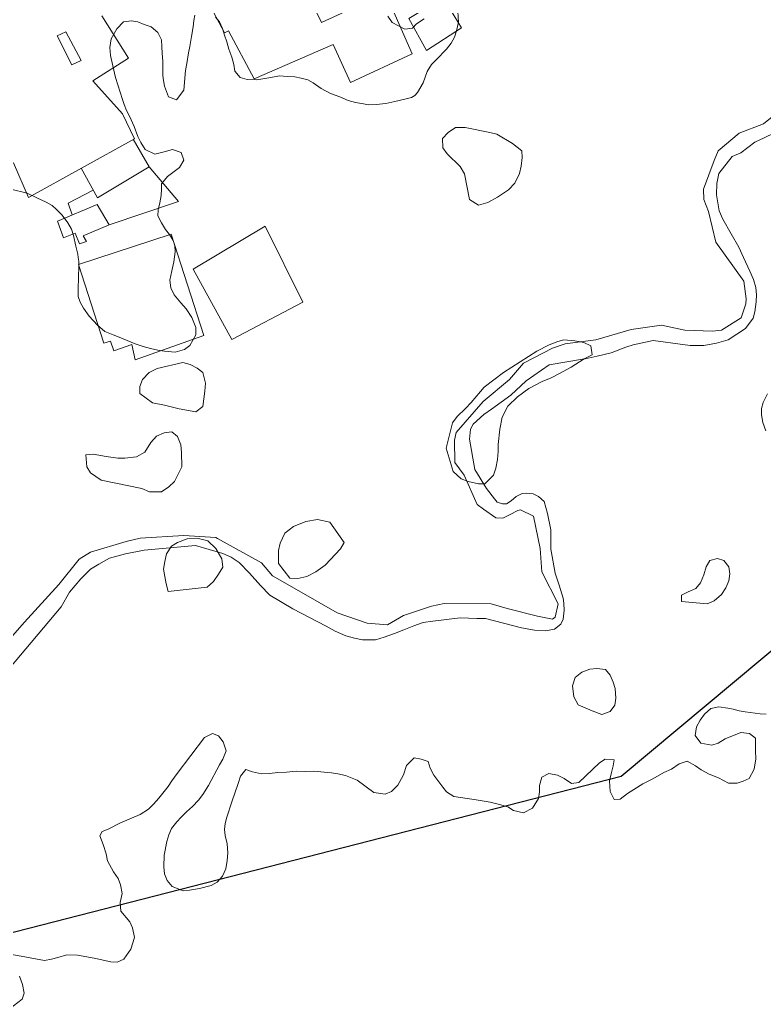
# Model space of a CAD drawing. Header units: metres. Extents: x 4652992 to 4879070, y 2074171 to 2309877.
# Drawn here: x 4654727.7 to 4654785.9, y 2308355 to 2308432.3 of the extents above; entities that cross this region are included whole.
import ezdxf

# ---------------------------------------------------------------- set-up
doc = ezdxf.new("R2010")
doc.units = ezdxf.units.M
doc.header["$MEASUREMENT"] = 0
for name, color, linetype, lineweight in [('Level 2', 6, 'Continuous', 0), ('Level 30', 5, 'Continuous', 0), ('Level 35', 4, 'Continuous', 0), ('Level 40', 1, 'Continuous', 0), ('Level 62', 4, 'Continuous', 0)]:
    doc.layers.add(name, color=color, linetype=linetype, lineweight=lineweight)
doc.layers.add('Limite', color=38, linetype='Continuous', lineweight=0, plot=False)

msp = doc.modelspace()

# ---------------------------------------------------------------- linework, layer by layer
at = {"layer": 'Level 2'}
for points in [[(4654787.437642, 2308425.454567, 1364.446663), (4654785.812214, 2308424.15436, 1364.348743), (4654783.917761, 2308423.417949, 1364), (4654782.276134, 2308422.048036, 1363.978092), (4654781.972597, 2308421.271326, 1363.978092), (4654781.139627, 2308419.05442, 1363.941063), (4654781.156347, 2308418.248042, 1363.941063), (4654781.523419, 2308417.287129, 1363.941063), (4654782.099273, 2308414.910898, 1363.819223), (4654784.293382, 2308411.866011, 1363.666682), (4654784.454739, 2308410.470337, 1363.504502), (4654784.44098, 2308410.088063, 1363.504502), (4654784.086204, 2308409.003163, 1363), (4654782.543372, 2308408.028438, 1362.753597), (4654781.827497, 2308407.946929, 1362.753597), (4654779.66392, 2308408.028198, 1362.343584), (4654777.853167, 2308408.414729, 1362), (4654775.497949, 2308408.093119, 1361.745853), (4654772.727801, 2308407.278034, 1361.439899), (4654770.333371, 2308406.977222, 1361.109426), (4654769.332321, 2308406.635632, 1361), (4654767.090138, 2308405.467961, 1360.837447), (4654765.988852, 2308404.179397, 1360.837447), (4654763.93333, 2308402.456524, 1360.499011), (4654761.822448, 2308400.054085, 1360.246447), (4654761.68309, 2308399.437071, 1360.246447), (4654761.7287, 2308397.698056, 1360.114558), (4654762.442392, 2308396.711471, 1360.114558), (4654763.460995, 2308394.434692, 1360.11), (4654763.945133, 2308394.060453, 1360.11), (4654764.925908, 2308393.37452, 1360.11), (4654765.455656, 2308393.368506, 1360.11), (4654765.976529, 2308393.61191, 1360.11), (4654766.625317, 2308393.952891, 1360.11), (4654766.850196, 2308394.016626, 1360.11), (4654767.850402, 2308393.524694, 1360), (4654768.367518, 2308391.001415, 1359.895379), (4654768.507801, 2308389.180452, 1359.80371), (4654769.784337, 2308386.669765, 1359.71482), (4654769.557618, 2308385.64045, 1359.71482), (4654769.333811, 2308385.482504, 1359.71482), (4654768.159886, 2308385.709695, 1359.601908), (4654765.813762, 2308386.315067, 1359.31003), (4654764.55998, 2308386.665061, 1359), (4654760.88319, 2308386.698865, 1358.841937), (4654759.890953, 2308386.502679, 1358.841937), (4654757.71307, 2308385.752734, 1358.75), (4654756.470879, 2308385.044111, 1358.75), (4654754.867351, 2308385.157383, 1358.762123), (4654752.52396, 2308385.96659, 1358.638262), (4654749.715496, 2308387.585744, 1358), (4654747.468108, 2308388.857158, 1357.461808), (4654746.621357, 2308389.866724, 1357.461808), (4654743.197095, 2308391.76882, 1357.088141), (4654743.057307, 2308391.852797, 1357.088141), (4654740.545668, 2308391.997809, 1357), (4654737.147189, 2308391.809483, 1356.69), (4654736.047915, 2308391.537757, 1356.69), (4654733.256893, 2308390.715228, 1356.676128), (4654732.384127, 2308390.165044, 1356.676128), (4654730.796483, 2308388.168563, 1356.582346), (4654728.112, 2308385.228861, 1356.38303), (4654725.455974, 2308382.241438, 1356.125752)], [(4654786.671669, 2308423.447084, 1364.33), (4654785.865329, 2308423.04072, 1364.28), (4654785.132337, 2308422.708306, 1364.24), (4654784.055931, 2308421.889483, 1364.17), (4654783.362001, 2308421.582411, 1364), (4654782.339459, 2308420.269129, 1363.96), (4654782.163178, 2308419.493922, 1363.95), (4654782.147779, 2308418.595601, 1363.93), (4654782.351216, 2308417.356225, 1363.88), (4654782.644358, 2308416.690444, 1363.83), (4654783.291966, 2308415.564859, 1363.74), (4654783.8922, 2308414.516773, 1363.74), (4654784.266142, 2308413.715734, 1363.68), (4654784.759602, 2308412.651457, 1363.65), (4654785.034467, 2308411.980172, 1363.58), (4654785.207127, 2308411.369876, 1363.53), (4654785.271812, 2308410.786913, 1363.51), (4654785.241266, 2308410.25507, 1363.5), (4654785.150597, 2308409.473723, 1363.44), (4654785.021934, 2308408.976172, 1363.41), (4654784.41003, 2308408.158021, 1363), (4654783.053943, 2308407.274935, 1362.74), (4654782.159828, 2308407.013697, 1362.61), (4654781.149561, 2308406.833186, 1362.52), (4654780.083985, 2308406.835505, 1362.42), (4654777.19824, 2308407.242054, 1362), (4654775.646646, 2308406.886581, 1361.7), (4654775.068766, 2308406.700613, 1361.61), (4654773.928156, 2308406.265414, 1361.54), (4654772.841655, 2308405.994125, 1361.42), (4654771.900166, 2308405.810385, 1361.28), (4654771.693591, 2308405.768134, 1361.17), (4654769.073802, 2308405.332207, 1361), (4654767.292058, 2308404.089556, 1360.73), (4654766.101902, 2308402.961196, 1360.58), (4654764.582045, 2308401.881181, 1360.44), (4654763.980596, 2308401.456716, 1360.39), (4654763.138901, 2308400.692606, 1360.31), (4654762.941943, 2308400.302159, 1360.19), (4654762.870994, 2308399.53473, 1360.16), (4654763.285323, 2308397.149986, 1360.11), (4654764.17846, 2308395.687395, 1360.11), (4654764.802263, 2308394.877805, 1360.11), (4654765.032643, 2308394.604061, 1360.11), (4654765.434968, 2308394.473852, 1360.11), (4654765.749519, 2308394.48877, 1360.11), (4654766.116977, 2308394.711122, 1360.11), (4654766.513054, 2308395.049812, 1360.11), (4654766.975985, 2308395.272983, 1360.11), (4654767.310255, 2308395.301817, 1360.11), (4654767.839315, 2308395.253654, 1360.11), (4654768.239957, 2308395.063093, 1360.11), (4654768.680276, 2308394.649089, 1360.11), (4654768.952926, 2308393.727476, 1360), (4654769.212395, 2308392.461085, 1359.92), (4654769.202522, 2308390.938051, 1359.87), (4654769.549039, 2308389.067503, 1359.76), (4654769.856367, 2308388.130706, 1359.7), (4654770.175958, 2308387.113819, 1359.72), (4654770.230304, 2308386.723237, 1359.7), (4654770.267093, 2308386.179751, 1359.7), (4654770.165603, 2308385.486908, 1359.71), (4654770.002312, 2308385.090641, 1359.71), (4654769.493689, 2308384.702105, 1359.66), (4654768.793884, 2308384.563208, 1359.63), (4654767.937769, 2308384.624606, 1359.58), (4654766.910912, 2308384.802159, 1359.51), (4654764.102276, 2308385.523251, 1359), (4654763.443836, 2308385.524479, 1358.89), (4654762.127197, 2308385.578872, 1358.87), (4654761.05681, 2308385.452073, 1358.84), (4654760.010231, 2308385.312494, 1358.74), (4654759.250307, 2308385.22731, 1358.9), (4654758.512024, 2308384.965117, 1358.75), (4654757.735504, 2308384.631566, 1358.91), (4654757.01117, 2308384.349635, 1358.82), (4654756.201223, 2308384.073844, 1358.78), (4654755.524986, 2308383.870229, 1358.62), (4654754.502937, 2308383.873685, 1358.78), (4654753.874558, 2308383.999664, 1358.78), (4654753.218284, 2308384.16512, 1358.68), (4654752.363614, 2308384.538147, 1358.61), (4654751.683053, 2308384.915721, 1358.45), (4654749.066026, 2308386.278218, 1358), (4654747.275406, 2308387.358867, 1357.6), (4654746.55589, 2308388.1157, 1357.45), (4654745.694011, 2308389.053088, 1357.23), (4654744.875177, 2308389.887736, 1357.22), (4654744.245358, 2308390.308517, 1357.09), (4654743.602311, 2308390.601635, 1357.03), (4654741.475423, 2308391.223281, 1357), (4654737.461292, 2308390.860438, 1356.69), (4654736.015271, 2308390.564681, 1356.69), (4654734.762837, 2308390.23545, 1356.69), (4654733.921145, 2308389.774555, 1356.61), (4654733.262221, 2308389.368691, 1356.6), (4654732.503493, 2308388.633552, 1356.6), (4654731.637988, 2308387.579006, 1356.57), (4654730.982664, 2308386.436139, 1356.52), (4654725.025172, 2308379.37688, 1356)]]:
    msp.add_polyline3d(points, dxfattribs=at)
at = {"layer": 'Level 30', "color": 1}
for points in [[(4654747.579411, 2308439.576727, 1382.507429), (4654751.307741, 2308432.067202, 1381.487429), (4654756.313812, 2308434.369727, 1381.787429), (4654758.39414, 2308429.598123, 1381.377429), (4654753.581761, 2308427.381337, 1381.337429), (4654752.227606, 2308430.340981, 1381.407429), (4654746.0463, 2308427.645522, 1379.567429), (4654744.035814, 2308431.391523, 1380.537429), (4654743.721741, 2308431.24995, 1380.627429), (4654742.671047, 2308433.254308, 1381.807429)], [(4654734.154413, 2308432.57246, 1380.567429), (4654736.248891, 2308429.263334, 1379.987429), (4654733.441477, 2308427.508903, 1380.087429), (4654735.76522, 2308424.935174, 1380.167429), (4654736.697565, 2308422.985353, 1379.797429), (4654728.426137, 2308418.394107, 1379.805825), (4654727.248798, 2308421.093397, 1380.437429), (4654726.526557, 2308420.793925, 1380.757429), (4654726.734371, 2308420.325116, 1380.747429), (4654719.34944, 2308416.289063, 1380.747429), (4654715.58838, 2308423.772059, 1380.327429), (4654707.695019, 2308418.559282, 1378.007429), (4654709.333053, 2308415.356249, 1375.237429), (4654703.494084, 2308411.867639, 1375.627429), (4654700.342541, 2308417.912665, 1376.017429), (4654699.516558, 2308417.50382, 1376.057429), (4654698.514737, 2308419.620746, 1376.587429), (4654699.255447, 2308420.027363, 1378.387429), (4654698.426188, 2308421.766453, 1378.367429), (4654697.497885, 2308421.256478, 1378.287429), (4654696.918058, 2308422.097719, 1378.007429)], [(4654734.715719, 2308416.253878, 1375.49723), (4654732.700483, 2308415.407477, 1375.76723), (4654732.956681, 2308414.962011, 1375.77723), (4654732.403918, 2308414.775948, 1375.78723), (4654732.061318, 2308415.611908, 1375.80723), (4654731.152159, 2308415.239961, 1375.94723), (4654730.695984, 2308416.556468, 1375.93723), (4654733.795008, 2308417.847036, 1375.88723), (4654734.715719, 2308416.253878, 1375.49723)], [(4654732.33851, 2308413.157028, 1371.64723), (4654739.569885, 2308415.542381, 1371.92723), (4654742.106284, 2308407.618298, 1371.71723), (4654736.759593, 2308405.717838, 1371.69723), (4654736.486663, 2308406.908765, 1371.71723), (4654735.103904, 2308406.413881, 1371.51723), (4654734.841068, 2308407.167764, 1371.52723), (4654734.321738, 2308407.02713, 1371.43723), (4654732.33851, 2308413.157028, 1371.64723)]]:
    msp.add_polyline3d(points, dxfattribs=at)
for points in [[(4654762.22668, 2308431.631296, 1377.494124), (4654759.499102, 2308429.86672, 1377.804124), (4654758.126934, 2308432.374168, 1378.374124), (4654760.808436, 2308434.019171, 1378.164124)], [(4654731.81475, 2308428.746719, 1380.242289), (4654730.657393, 2308431.002135, 1380.232289), (4654731.351287, 2308431.332241, 1380.172289), (4654732.534809, 2308429.080793, 1379.982289)], [(4654746.899473, 2308416.162712, 1372.56723), (4654749.854845, 2308410.234021, 1372.33723), (4654744.310031, 2308407.303674, 1371.53723), (4654741.278609, 2308412.790477, 1371.79723)]]:
    msp.add_3dface(points, dxfattribs=at)
at = {"layer": 'Level 35', "extrusion": (-0.0659246200080044, -0.0554660708304526, 0.9962818172903848), "elevation": -433531.642798, "flags": 128}
msp.add_lwpolyline([(1230333.766209, 5029281.44975), (1230335.850467, 5029286.789016), (1230332.30789, 5029286.789016)], dxfattribs=at)
at = {"layer": 'Level 35'}
msp.add_polyline3d([(4654732.542413, 2308420.678941, 1376.482289), (4654733.809376, 2308418.368422, 1376.582289), (4654737.847234, 2308420.794414, 1376.652289), (4654736.610574, 2308422.937067, 1376.552289)], dxfattribs=at)
at = {"layer": 'Level 40', "color": 3}
for points in [[(4654743.028982, 2308432.480892, 1381.004124), (4654743.338445, 2308432.103892, 1380.804124), (4654743.589168, 2308431.583829, 1380.724124), (4654743.721323, 2308431.067252, 1380.684124), (4654743.90307, 2308430.542096, 1380.504124), (4654744.059726, 2308429.970207, 1380.164124), (4654744.293329, 2308429.350957, 1379.944124), (4654744.449985, 2308428.779067, 1379.864124), (4654744.549079, 2308428.268209, 1379.784124), (4654744.957138, 2308427.772005, 1379.784124), (4654745.504916, 2308427.592128, 1379.904124), (4654746.252241, 2308427.582031, 1380.004124), (4654747.038922, 2308427.701323, 1379.964124), (4654748.060476, 2308427.899162, 1379.964124), (4654748.628227, 2308427.835003, 1379.964124), (4654749.218215, 2308427.801047, 1379.904124), (4654749.730668, 2308427.712404, 1379.764124), (4654750.23456, 2308427.574168, 1379.364124), (4654750.652357, 2308427.331651, 1379.184124), (4654751.292435, 2308426.897461, 1379.044124), (4654752.010049, 2308426.517959, 1378.944124), (4654752.728252, 2308426.240503, 1378.824124), (4654753.380332, 2308425.974485, 1378.664124), (4654753.964025, 2308425.80542, 1378.524124), (4654754.575662, 2308425.699621, 1378.284124), (4654754.969546, 2308425.614463, 1377.964124), (4654755.573801, 2308425.663163, 1377.744124), (4654756.335392, 2308425.735721, 1377.744124), (4654757.025742, 2308425.888702, 1377.344124), (4654757.804453, 2308426.060448, 1377.464124), (4654758.34032, 2308426.206101, 1377.964124), (4654758.603136, 2308426.347912, 1378.404124), (4654758.814096, 2308426.583816, 1378.964124), (4654759.251459, 2308427.342375, 1379.124124), (4654759.557165, 2308428.225855, 1379.144124), (4654759.888459, 2308428.764414, 1379.664124), (4654760.260197, 2308429.142755, 1379.964124), (4654761.067532, 2308429.973515, 1380.344124), (4654761.420474, 2308430.44023, 1380.644124), (4654761.690764, 2308430.921243, 1380.904124), (4654761.859015, 2308431.402882, 1381.024124), (4654761.99253, 2308432.077801, 1381.024124), (4654761.950502, 2308432.919283, 1381.064124)], [(4654727.057886, 2308419.053007, 1378.884124), (4654728.313631, 2308418.733642, 1378.624124), (4654729.086544, 2308418.378624, 1378.504124), (4654729.807012, 2308418.015653, 1378.264124), (4654730.277254, 2308417.781089, 1377.964124), (4654730.614662, 2308417.467354, 1377.744124), (4654731.044958, 2308417.001353, 1377.504124), (4654731.488343, 2308416.413915, 1377.224124), (4654731.794365, 2308415.918337, 1376.784124), (4654731.932226, 2308415.434822, 1376.504124), (4654732.125883, 2308414.584135, 1376.504124), (4654732.27398, 2308413.962652, 1375.924124), (4654732.316688, 2308413.716918, 1375.484124), (4654732.36166, 2308413.385669, 1374.964124), (4654732.367864, 2308413.027076, 1374.524124), (4654732.299701, 2308411.251269, 1374.504124), (4654732.301874, 2308410.672052, 1374.004124), (4654732.461973, 2308410.21874, 1373.584124), (4654732.721256, 2308409.748271, 1373.324124), (4654733.158934, 2308409.127771, 1373.144124), (4654733.805805, 2308408.437035, 1373.064124), (4654734.401409, 2308407.94244, 1373.004124), (4654735.036959, 2308407.679281, 1372.804124), (4654735.515761, 2308407.494311, 1372.724124), (4654736.753798, 2308406.973712, 1372.704124), (4654737.381377, 2308406.763007, 1372.704124), (4654737.948539, 2308406.596801, 1372.744124), (4654738.521407, 2308406.463658, 1372.784124), (4654739.053244, 2308406.388687, 1372.824124), (4654739.877515, 2308406.33123, 1372.944124), (4654740.609487, 2308406.528086, 1373.124124), (4654741.022257, 2308406.848255, 1373.164124), (4654741.506948, 2308407.68375, 1373.304124), (4654741.482538, 2308408.232764, 1373.424124), (4654741.17543, 2308409.017951, 1373.604124), (4654740.72978, 2308409.690904, 1373.884124), (4654740.318868, 2308410.170577, 1374.344124), (4654739.795682, 2308410.788843, 1374.464124), (4654739.531282, 2308411.328296, 1374.464124), (4654739.465839, 2308411.935482, 1374.584124), (4654739.624444, 2308412.657136, 1374.664124), (4654739.780196, 2308413.362258, 1374.824124), (4654739.881238, 2308414.144943, 1375.184124), (4654739.859092, 2308414.608442, 1375.484124), (4654739.729202, 2308415.039504, 1375.804124), (4654739.450535, 2308415.496301, 1375.884124), (4654739.127394, 2308415.892692, 1375.884124), (4654738.824226, 2308416.404801, 1375.884124), (4654738.529617, 2308416.966504, 1376.084124), (4654738.559916, 2308417.437956, 1376.404124), (4654738.670605, 2308417.980626, 1376.604124), (4654738.784147, 2308418.539827, 1376.924124), (4654738.820153, 2308419.044341, 1377.404124), (4654738.825362, 2308419.469058, 1377.684124), (4654739.280931, 2308420.037195, 1377.744124), (4654740.217069, 2308420.726501, 1377.904124), (4654740.55407, 2308421.298123, 1378.164124), (4654740.336997, 2308421.914513, 1378.484124), (4654739.659827, 2308422.133797, 1378.944124), (4654739.016215, 2308421.955707, 1379.344124), (4654738.287097, 2308421.775382, 1379.344124), (4654737.550099, 2308422.141213, 1379.524124), (4654737.200191, 2308422.678432, 1379.644124), (4654736.960293, 2308423.162573, 1379.844124), (4654736.686246, 2308423.94204, 1380.304124), (4654736.313015, 2308424.738665, 1380.784124), (4654736.08394, 2308425.186884, 1380.684124), (4654735.893633, 2308425.662446, 1380.684124), (4654735.755183, 2308426.043914, 1381.004124), (4654735.232769, 2308427.751631, 1381.244124), (4654735.000933, 2308428.67702, 1381.504124), (4654734.831777, 2308429.472393, 1381.784124), (4654734.788571, 2308430.109782, 1382.064124), (4654734.889024, 2308430.790421, 1381.944124), (4654735.329241, 2308431.56551, 1381.724124), (4654735.84808, 2308432.105678, 1381.684124), (4654736.474572, 2308432.184581, 1381.544124), (4654736.970493, 2308432.098798, 1381.464124), (4654737.465826, 2308431.910968, 1381.404124), (4654737.99422, 2308431.717419, 1381.224124), (4654738.532261, 2308431.283855, 1381.144124), (4654738.804632, 2308430.691949, 1381.044124), (4654738.834749, 2308430.175997, 1381.024124), (4654738.862013, 2308429.643514, 1380.944124), (4654738.910925, 2308429.039187, 1380.744124), (4654738.926776, 2308428.44058, 1380.644124), (4654738.929538, 2308427.963409, 1380.444124), (4654738.950008, 2308427.687472, 1380.024124), (4654739.048513, 2308427.074567, 1379.504124), (4654739.347061, 2308426.239787, 1379.464124), (4654739.97464, 2308426.029081, 1379.324124), (4654740.560779, 2308426.761904, 1379.364124), (4654740.691034, 2308428.305649, 1380.064124), (4654740.785192, 2308428.851179, 1380.344124), (4654740.911325, 2308429.680598, 1380.384124), (4654741.032837, 2308430.187346, 1380.384124), (4654741.166941, 2308430.964312, 1380.544124), (4654741.28166, 2308431.727606, 1380.924124), (4654741.347874, 2308432.20987, 1381.064124), (4654741.422059, 2308432.639681, 1381.384124)], [(4654759.316229, 2308432.35347, 1381.964124), (4654758.718178, 2308431.946177, 1382.264124), (4654758.404592, 2308431.608851, 1382.624124), (4654757.811162, 2308431.524229, 1382.664124), (4654756.829645, 2308432.051529, 1382.624124), (4654756.474031, 2308432.555686, 1382.564124)], [(4654762.870176, 2308418.23354, 1375.72), (4654763.554676, 2308417.804852, 1375.94), (4654764.2957, 2308418.004177, 1376), (4654765.054602, 2308418.40726, 1376), (4654765.898333, 2308419.002519, 1376), (4654766.398099, 2308419.502142, 1376.08), (4654766.754145, 2308420.267954, 1376.12), (4654766.885698, 2308420.831274, 1376.16), (4654766.970497, 2308421.523346, 1376.18), (4654766.953732, 2308422.026136, 1376.16), (4654766.225362, 2308422.600314, 1376.06), (4654764.989685, 2308423.3312, 1375.94), (4654764.446021, 2308423.476962, 1375.86), (4654762.529928, 2308423.860139, 1375.62), (4654761.77331, 2308423.870363, 1375.52), (4654761.187546, 2308423.471804, 1375.48), (4654760.743759, 2308422.996972, 1375.44), (4654760.792856, 2308422.281738, 1375.44), (4654761.122425, 2308421.793786, 1375.46), (4654762.141692, 2308420.807297, 1375.46), (4654762.473574, 2308420.232757, 1375.5), (4654762.870176, 2308418.23354, 1375.72)], [(4654761.585692, 2308396.993323, 1365.700038), (4654762.199812, 2308396.436837, 1365.780038), (4654762.768017, 2308396.217315, 1365.800038), (4654763.566361, 2308396.027245, 1365.860038), (4654764.0684, 2308396.026972, 1365.980038), (4654764.72556, 2308396.72717, 1366.360038), (4654764.921898, 2308397.264658, 1366.560038), (4654765.037607, 2308397.937314, 1366.620038), (4654765.094199, 2308398.568246, 1366.560038), (4654765.102701, 2308399.120915, 1366.560038), (4654765.218235, 2308400.295789, 1366.680038), (4654765.413853, 2308401.231689, 1366.780038), (4654765.855881, 2308402.090325, 1366.800038), (4654766.605783, 2308402.826428, 1366.840038), (4654767.498325, 2308403.485904, 1366.940038), (4654768.524826, 2308404.018301, 1367.140038), (4654769.233144, 2308404.311361, 1367.340038), (4654769.896808, 2308404.64678, 1367.600038), (4654770.796941, 2308405.14909, 1367.860038), (4654771.823986, 2308405.785295, 1367.960038), (4654772.434319, 2308406.112624, 1367.980038), (4654772.331459, 2308406.823093, 1368.220038), (4654771.785853, 2308407.073339, 1368.200038), (4654771.096522, 2308407.192599, 1368.180038), (4654770.230383, 2308407.290498, 1368.080038), (4654769.755641, 2308407.147513, 1368.000038), (4654769.072814, 2308406.901994, 1367.940038), (4654768.122243, 2308406.40841, 1367.800038), (4654765.513501, 2308404.729771, 1367.460038), (4654764.018218, 2308403.585802, 1367.240038), (4654762.996591, 2308402.377203, 1367.000038), (4654762.556737, 2308401.933796, 1366.960038), (4654761.908256, 2308401.284047, 1366.840038), (4654761.546681, 2308400.792463, 1366.740038), (4654761.05113, 2308398.817492, 1366.700038), (4654761.585692, 2308396.993323, 1365.700038)], [(4654738.108162, 2308402.36638, 1368.56), (4654739.059282, 2308402.184608, 1368.52), (4654740.199707, 2308401.901139, 1368.62), (4654741.502303, 2308401.658566, 1368.78), (4654742.040741, 2308402.082549, 1368.92), (4654742.195344, 2308403.279672, 1369.02), (4654742.251867, 2308403.907685, 1369.04), (4654742.030203, 2308404.721722, 1369.04), (4654741.607724, 2308405.070608, 1369.04), (4654741.053664, 2308405.356068, 1369.04), (4654740.476525, 2308405.507619, 1369.02), (4654738.466408, 2308405.045183, 1369), (4654737.858709, 2308404.719369, 1369), (4654737.316814, 2308404.17532, 1369), (4654737.121198, 2308403.64032, 1369), (4654737.112572, 2308403.090209, 1369), (4654738.108162, 2308402.36638, 1368.56)], [(4654786.132404, 2308403.064732, 1372.784124), (4654785.781133, 2308402.397455, 1373.104124), (4654785.650259, 2308401.929108, 1373.284124), (4654785.65106, 2308401.438006, 1373.424124), (4654785.766674, 2308400.825484, 1373.584124), (4654786.013963, 2308400.190207, 1373.784124)], [(4654737.280937, 2308395.666161, 1366.32), (4654737.877126, 2308395.425126, 1366.38), (4654738.823619, 2308395.416531, 1366.48), (4654739.373025, 2308395.804142, 1366.5), (4654739.824894, 2308396.225863, 1366.52), (4654740.400805, 2308397.367342, 1366.64), (4654740.384583, 2308398.473354, 1366.8), (4654740.318178, 2308399.088156, 1366.84), (4654740.067667, 2308399.734807, 1366.92), (4654739.628451, 2308400.086589, 1366.88), (4654739.030548, 2308400.017644, 1366.84), (4654738.417651, 2308399.761679, 1366.78), (4654737.987717, 2308399.267213, 1366.72), (4654737.514513, 2308398.521669, 1366.64), (4654736.864686, 2308398.15143, 1366.52), (4654735.94821, 2308398.03417, 1366.42), (4654735.414942, 2308398.040232, 1366.38), (4654734.505378, 2308398.163102, 1366.36), (4654733.48731, 2308398.356454, 1366.34), (4654732.909029, 2308398.301353, 1366.3), (4654732.970835, 2308397.359832, 1366.4), (4654733.269815, 2308396.894409, 1366.44), (4654734.104376, 2308396.336337, 1366.5), (4654737.280937, 2308395.666161, 1366.32)], [(4654748.834133, 2308388.688117, 1364.120038), (4654749.45097, 2308388.650667, 1364.140038), (4654750.152959, 2308388.806287, 1364.160038), (4654750.856035, 2308389.169521, 1364.200038), (4654751.588038, 2308389.700919, 1364.240038), (4654752.792259, 2308390.964511, 1364.280038), (4654753.086581, 2308391.46773, 1364.340038), (4654751.95615, 2308393.048652, 1364.380038), (4654751.003597, 2308393.248085, 1364.380038), (4654750.077254, 2308393.096647, 1364.380038), (4654749.127226, 2308392.70687, 1364.380038), (4654748.431742, 2308392.186471, 1364.380038), (4654748.088243, 2308391.397374, 1364.420038), (4654747.956264, 2308390.831434, 1364.480038), (4654747.93691, 2308389.813088, 1364.680038), (4654748.834133, 2308388.688117, 1364.120038)], [(4654742.390775, 2308387.967285, 1365.860038), (4654742.864255, 2308388.404874, 1365.800038), (4654743.276812, 2308388.991539, 1365.780038), (4654743.593733, 2308389.525482, 1365.740038), (4654743.515821, 2308390.179685, 1365.740038), (4654743.048862, 2308390.98778, 1365.740038), (4654742.44342, 2308391.594716, 1365.740038), (4654741.695515, 2308391.77606, 1365.740038), (4654740.806234, 2308391.739427, 1365.720038), (4654740.064291, 2308391.452185, 1365.720038), (4654739.58322, 2308391.17176, 1365.720038), (4654739.201396, 2308390.562462, 1365.700038), (4654739.066525, 2308389.979706, 1365.700038), (4654738.962386, 2308389.374316, 1365.720038), (4654739.180763, 2308388.228256, 1365.820038), (4654739.337497, 2308387.629684, 1365.840038), (4654742.390775, 2308387.967285, 1365.860038)], [(4654781.422649, 2308386.668332, 1369.2), (4654781.965714, 2308386.919139, 1369.2), (4654782.532428, 2308387.407181, 1369.2), (4654782.881562, 2308387.932862, 1369.3), (4654783.113537, 2308388.47881, 1369.32), (4654783.18911, 2308389.01734, 1369.32), (4654783.108282, 2308389.54845, 1369.32), (4654782.731387, 2308390.061826, 1369.28), (4654782.221197, 2308390.201796, 1369.24), (4654781.628492, 2308390.063002, 1369.16), (4654781.352075, 2308389.559216, 1369.16), (4654781.158772, 2308388.937628, 1369.16), (4654780.912373, 2308388.307986, 1369.14), (4654780.524567, 2308387.857945, 1369.1), (4654779.948028, 2308387.612929, 1369.08), (4654779.418816, 2308387.342488, 1369.04), (4654779.418844, 2308386.842593, 1369.12), (4654781.422649, 2308386.668332, 1369.2)], [(4654772.43317, 2308378.311809, 1368.38), (4654773.196728, 2308378.041821, 1368.34), (4654773.854067, 2308378.255622, 1368.36), (4654774.200316, 2308378.764565, 1368.4), (4654774.292626, 2308379.300199, 1368.4), (4654774.235447, 2308380.068544, 1368.4), (4654774.079017, 2308380.561019, 1368.4), (4654773.844671, 2308381.101448, 1368.4), (4654773.472975, 2308381.544975, 1368.4), (4654772.797728, 2308381.62731, 1368.38), (4654772.255806, 2308381.583157, 1368.38), (4654771.626171, 2308381.330088, 1368.36), (4654771.107355, 2308380.919948, 1368.36), (4654770.908282, 2308380.264882, 1368.36), (4654771.02087, 2308379.418002, 1368.38), (4654771.341214, 2308378.776508, 1368.42), (4654772.43317, 2308378.311809, 1368.38)], [(4654786.027915, 2308378.060573, 1371.204124), (4654785.555812, 2308378.074439, 1371.024124), (4654784.381576, 2308378.243503, 1370.624124), (4654783.920713, 2308378.323146, 1370.404124), (4654783.449012, 2308378.438521, 1370.164124), (4654783.023878, 2308378.52892, 1369.904124), (4654782.329774, 2308378.63194, 1369.704124), (4654781.714353, 2308378.501275, 1369.704124), (4654781.215752, 2308378.062617, 1369.644124), (4654780.862475, 2308377.581915, 1369.584124), (4654780.588685, 2308377.070546, 1369.544124), (4654780.489926, 2308376.393492, 1369.504124), (4654780.91305, 2308375.795548, 1369.624124), (4654781.782587, 2308375.628351, 1369.784124), (4654782.269143, 2308375.798215, 1369.864124), (4654782.81672, 2308376.126831, 1369.904124), (4654784.037527, 2308376.62691, 1370.024124), (4654784.720792, 2308376.559623, 1370.224124), (4654785.183259, 2308376.191896, 1370.324124), (4654785.20132, 2308375.206848, 1370.464124), (4654785.226207, 2308374.559216, 1370.484124), (4654785.091317, 2308373.769897, 1370.404124), (4654784.695887, 2308373.042533, 1370.324124), (4654784.233818, 2308372.817648, 1370.224124), (4654783.750072, 2308372.664228, 1370.104124), (4654783.091295, 2308372.676495, 1369.944124), (4654782.296831, 2308373.084665, 1369.484124), (4654781.567802, 2308373.379948, 1369.324124), (4654780.945959, 2308373.707498, 1369.324124), (4654780.50798, 2308374.020203, 1369.244124), (4654779.85884, 2308374.386329, 1369.064124), (4654779.229368, 2308374.173444, 1368.784124), (4654778.634821, 2308373.768296, 1368.744124), (4654778.046296, 2308373.497546, 1368.824124), (4654777.182377, 2308373.00351, 1368.824124), (4654776.406777, 2308372.62965, 1368.824124), (4654775.206844, 2308371.855087, 1368.824124), (4654774.623136, 2308371.414206, 1368.504124), (4654774.164681, 2308371.408784, 1368.104124), (4654773.845934, 2308372.02255, 1367.904124), (4654773.802581, 2308372.859601, 1367.784124), (4654773.911778, 2308373.399414, 1367.764124), (4654774.067944, 2308374.015758, 1367.724124), (4654774.16871, 2308374.506238, 1367.644124), (4654773.446906, 2308374.546326, 1367.564124), (4654773.009325, 2308374.26642, 1367.564124), (4654771.391883, 2308372.734448, 1367.564124), (4654770.83427, 2308372.644583, 1367.584124), (4654770.259398, 2308373.048664, 1367.544124), (4654769.741531, 2308373.290526, 1367.544124), (4654769.069506, 2308373.42359, 1367.524124), (4654768.51109, 2308373.130707, 1367.544124), (4654768.335654, 2308372.500763, 1367.644124), (4654768.317186, 2308371.996061, 1367.664124), (4654768.243718, 2308371.467004, 1367.684124), (4654767.79329, 2308370.715285, 1367.864124), (4654767.089147, 2308370.362936, 1367.984124), (4654766.288258, 2308370.535199, 1368.164124), (4654765.861118, 2308370.812172, 1368.184124), (4654765.216795, 2308371.008168, 1368.204124), (4654764.468094, 2308371.188342, 1368.264124), (4654763.233641, 2308371.401672, 1368.384124), (4654762.687671, 2308371.479092, 1368.544124), (4654761.64792, 2308371.641845, 1368.704124), (4654761.064617, 2308371.996594, 1368.904124), (4654760.772365, 2308372.368764, 1369.204124), (4654760.081476, 2308373.283858, 1369.204124), (4654759.787217, 2308373.842604, 1369.204124), (4654759.638282, 2308374.359305, 1369.204124), (4654759.095524, 2308374.554679, 1369.204124), (4654758.552365, 2308374.648544, 1369.164124), (4654757.940555, 2308374.043222, 1369.104124), (4654757.698879, 2308373.323146, 1369.064124), (4654757.272939, 2308372.516406, 1369.004124), (4654756.782367, 2308372.02557, 1368.964124), (4654756.27092, 2308371.809219, 1368.924124), (4654755.395763, 2308371.943527, 1368.904124), (4654754.084637, 2308372.898087, 1368.744124), (4654753.182985, 2308373.273991, 1368.744124), (4654752.576799, 2308373.395678, 1368.824124), (4654752.083017, 2308373.481009, 1368.924124), (4654750.683569, 2308373.621273, 1368.924124), (4654750.03282, 2308373.581363, 1368.924124), (4654749.327476, 2308373.618607, 1368.924124), (4654748.58319, 2308373.527141, 1368.924124), (4654747.899523, 2308373.49292, 1368.924124), (4654747.243154, 2308373.420121, 1368.964124), (4654746.614486, 2308373.410255, 1369.044124), (4654745.928813, 2308373.562607, 1369.084124), (4654745.399704, 2308373.738693, 1369.104124), (4654744.988619, 2308373.217191, 1369.184124), (4654744.805154, 2308372.639424, 1369.264124), (4654744.308155, 2308371.218562, 1369.524124), (4654743.916335, 2308370.016539, 1369.884124), (4654743.7963, 2308369.51246, 1370.084124), (4654743.736884, 2308369.065624, 1370.384124), (4654743.792683, 2308368.598877, 1370.704124), (4654743.949245, 2308367.928489, 1370.984124), (4654743.99862, 2308367.225836, 1371.084124), (4654743.930371, 2308366.628158, 1371.144124), (4654743.837232, 2308365.983992, 1371.244124), (4654743.58793, 2308365.417602, 1371.344124), (4654743.166006, 2308364.931834, 1371.404124), (4654742.681858, 2308364.676905, 1371.424124), (4654741.777795, 2308364.443754, 1371.404124), (4654740.994969, 2308364.325089, 1371.324124), (4654740.492356, 2308364.259579, 1371.304124), (4654739.634462, 2308364.594062, 1371.084124), (4654739.257504, 2308365.065519, 1371.004124), (4654739.042731, 2308365.593599, 1370.944124), (4654738.984524, 2308366.145411, 1370.844124), (4654739.02106, 2308367.053305, 1370.604124), (4654739.220183, 2308368.119329, 1370.424124), (4654739.375947, 2308368.634164, 1370.284124), (4654739.597549, 2308369.137622, 1370.224124), (4654740.005824, 2308369.642679, 1370.104124), (4654740.34224, 2308370.024717, 1370.084124), (4654740.769383, 2308370.441864, 1370.024124), (4654741.229445, 2308370.853323, 1369.924124), (4654741.703557, 2308371.347003, 1369.784124), (4654742.034754, 2308371.797662, 1369.684124), (4654742.473942, 2308372.483605, 1369.544124), (4654743.345093, 2308374.110686, 1369.184124), (4654743.604832, 2308374.539833, 1369.144124), (4654743.870995, 2308375.204888, 1369.044124), (4654743.634947, 2308375.905941, 1368.804124), (4654743.255178, 2308376.360955, 1368.684124), (4654742.797528, 2308376.558551, 1368.584124), (4654742.167654, 2308376.244157, 1368.484124), (4654740.042774, 2308373.428564, 1368.464124), (4654739.623258, 2308372.857731, 1368.464124), (4654739.32779, 2308372.417828, 1368.544124), (4654738.613208, 2308371.5086, 1368.544124), (4654738.177634, 2308371.04212, 1368.524124), (4654737.78903, 2308370.652171, 1368.444124), (4654737.139485, 2308370.222668, 1368.384124), (4654735.621605, 2308369.570769, 1367.884124), (4654734.65893, 2308369.0938, 1367.724124), (4654734.186022, 2308368.904648, 1367.364124), (4654734.008982, 2308368.562787, 1366.864124), (4654734.26711, 2308367.891778, 1366.744124), (4654734.497539, 2308367.157836, 1366.584124), (4654734.605124, 2308366.59749, 1366.524124), (4654735.068392, 2308365.738662, 1366.484124), (4654735.42046, 2308365.220716, 1366.484124), (4654735.624394, 2308364.72837, 1366.444124), (4654735.748037, 2308364.063671, 1366.324124), (4654735.591469, 2308363.345818, 1366.284124), (4654735.649274, 2308362.692496, 1366.504124), (4654736.334944, 2308361.846023, 1366.564124), (4654736.558148, 2308361.367277, 1366.564124), (4654736.700658, 2308360.614668, 1366.524124), (4654736.428071, 2308359.713707, 1366.484124), (4654735.870455, 2308358.929722, 1366.444124), (4654735.356199, 2308358.696926, 1366.384124), (4654734.851177, 2308358.716481, 1366.304124), (4654733.562127, 2308359.006964, 1366.024124), (4654732.248187, 2308359.25096, 1365.804124), (4654731.422007, 2308359.275226, 1365.584124), (4654730.707427, 2308359.060119, 1365.424124), (4654730.212842, 2308358.942432, 1365.284124), (4654729.666069, 2308358.816834, 1365.264124), (4654727.863968, 2308359.179049, 1365.264124), (4654727.104027, 2308359.293447, 1364.864124)], [(4654727.728673, 2308357.594101, 1363.644124), (4654727.956693, 2308356.945224, 1363.584124), (4654728.080336, 2308356.280525, 1363.564124), (4654727.930192, 2308355.798579, 1363.424124), (4654726.916933, 2308355.025615, 1363.404124)]]:
    msp.add_polyline3d(points, dxfattribs=at)
at = {"layer": 'Level 62', "extrusion": (-0.0166210962693416, -0.0168264426459174, 0.9997202658677522), "elevation": -114835.2548, "flags": 128}
msp.add_lwpolyline([(1689291.375103, 4912071.997876), (1689290.694391, 4912069.883838), (1689291.560353, 4912069.461031)], dxfattribs=at)
at = {"layer": 'Limite', "color": 5, "linetype": 'Continuous', "lineweight": 30}
msp.add_polyline3d([(4654834.116472, 2308422.827111, 1380.810622), (4654774.697274, 2308373.183068, 1365.477292), (4654707.735012, 2308356.015038, 1352.955901)], dxfattribs=at)

doc.saveas('drawing.dxf')
